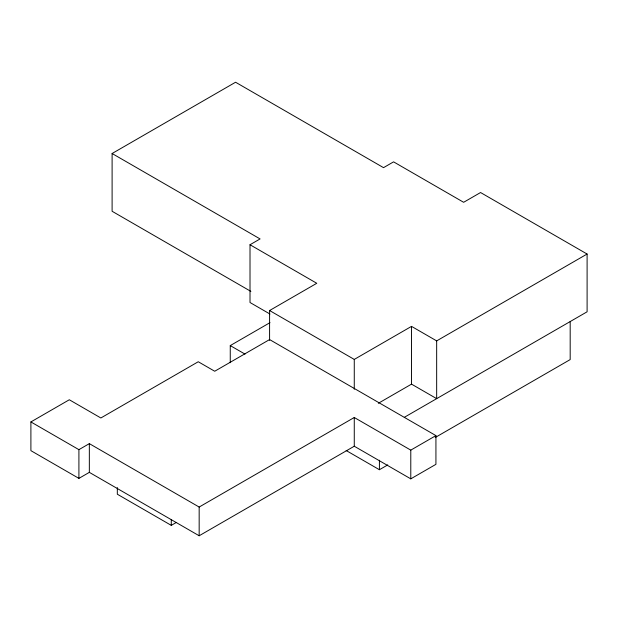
<?xml version="1.0" encoding="UTF-8"?>
<svg xmlns="http://www.w3.org/2000/svg" width="618" height="618" viewBox="0 0 618 618"><rect width="100%" height="100%" fill="white"/><g stroke="black" fill="none" stroke-linecap="round" stroke-linejoin="round"><path stroke-width="0.93" d="M250.877 291.387L112.105 211.271L112.105 153.511L235.566 82.233L383.531 167.656L393.589 161.854L463.639 202.295L480.557 192.53L587.1 254.037L587.1 311.796L404.303 417.335M269.966 314.029L250.012 302.503L250.012 244.743L260.078 238.934L112.105 153.511M30.9 421.932L69.309 399.761L100.858 417.977L198.254 361.746L214.716 371.248L269.587 339.568L435.929 435.613L435.929 464.334L410.785 478.85L354.269 446.227L199.166 535.767L89.34 472.361L78.911 478.378L30.9 450.661L30.9 421.932L78.911 449.657L89.34 443.639L199.166 507.046L354.269 417.498L410.785 450.128L435.929 435.613M269.587 340.371L269.587 310.53L316.771 283.283L250.012 244.743M230.259 362.696L230.259 345.593L269.996 322.65M269.587 310.53L354.269 359.421L411.518 326.374L436.663 340.889L587.1 254.037M378.332 403.291L411.518 384.133L436.663 398.649L436.663 340.889M117.32 487.563L117.32 494.215L171.279 525.37L176.254 522.496M346.157 450.514L379.413 469.719L387.749 464.906M435.226 437.498L570.182 359.583L570.182 321.569M230.259 345.593L245.006 354.106M411.518 326.374L411.518 384.133M410.785 450.128L410.785 478.85M379.413 460.217L379.413 469.719M354.269 359.421L354.269 389.263M354.269 417.498L354.269 446.227M199.166 507.046L199.166 535.767M171.279 519.668L171.279 525.37M89.34 443.639L89.34 472.361M78.911 449.657L78.911 478.378"/></g></svg>
